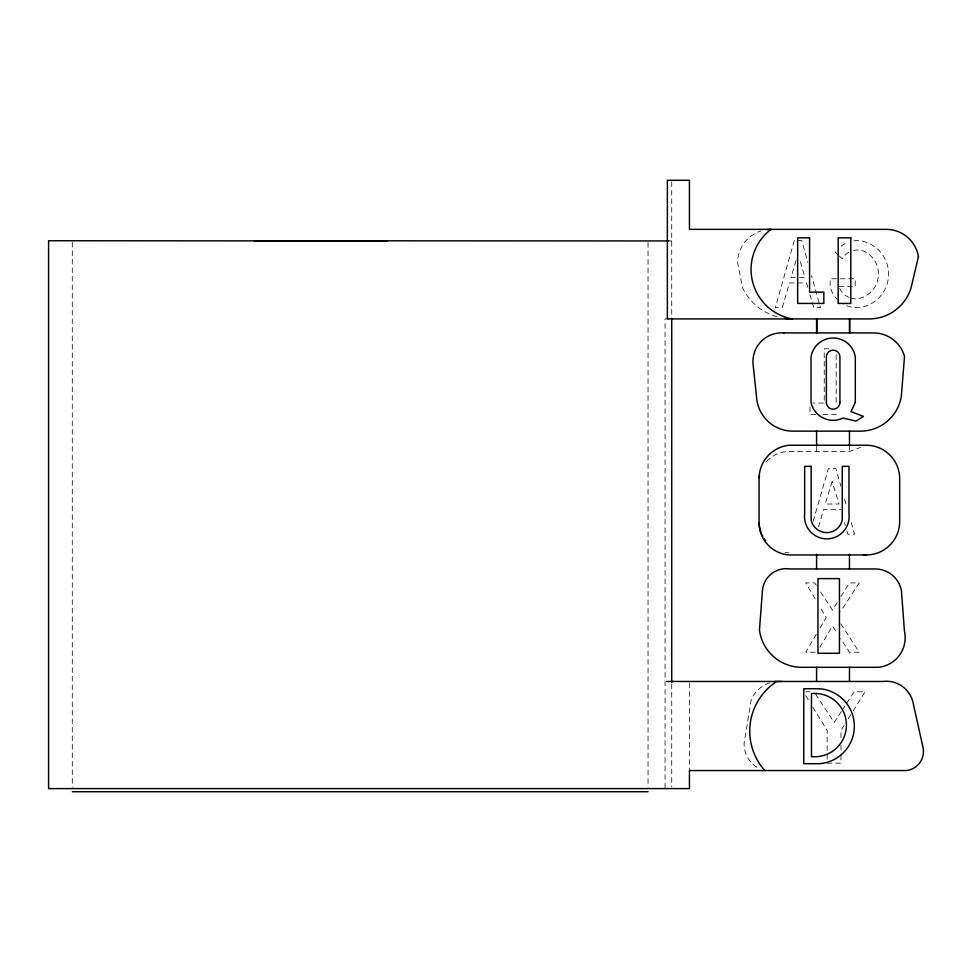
<?xml version="1.0" encoding="UTF-8"?>
<svg xmlns="http://www.w3.org/2000/svg" width="972" height="972" viewBox="0 0 972 972"><rect width="100%" height="100%" fill="white"/><g stroke="black" fill="none" stroke-linecap="round" stroke-linejoin="round"><path stroke-width="0.73" stroke-dasharray="4.86 3.65" d="M813.224 521.126L828.363 468.626L835.884 468.626L840.865 486.109M795.983 260.581L791.087 277.397L798.024 277.397M818.521 526.97L823.588 509.535L840.659 509.535M816.346 634.266L805.715 652.248L816.832 652.248M820.149 627.839L826.224 617.572L820.149 607.293M819.809 647.243L832.482 626.017L837.342 633.501M837.123 602.713L832.482 610.149L820.356 591.559M840.987 596.516L849.492 582.896L859.236 582.896L840.768 611.376M844.206 725.221L840.987 730.361L840.987 739.315M848.216 718.782L852.237 712.355M853.039 711.067L865.092 691.772L854.145 691.772L846.162 704.068M841.388 711.455L834.207 722.524L814.949 693M842.177 710.216L845.373 705.295M766.495 461.639A30.229 30.229 0 0 1 788.997 451.518L849.467 451.518L860.609 447.339M668.177 240.947L671.725 240.947M799.409 277.397L804.95 277.397L799.652 259.184M839.03 286.485L855.226 286.485L855.226 278.77L830.137 278.77L830.137 286.485A27.289 27.289 0 0 0 837.269 299.498M668.93 318.913L665.067 318.913L665.067 788.596M828.715 348.79L824.244 348.79L824.244 403.052L812.835 403.052M815.8 414.364L809.98 414.364L809.98 405.871M823.077 414.364L836.175 414.364L836.175 411.387M806.031 691.772L810.089 691.772M827.16 763.178L840.987 763.178L840.987 754.223M838.362 255.162L835.41 252.453A25.904 25.904 0 0 1 837.062 250.181M839.346 256.061L842.299 258.771A17.557 17.557 0 0 1 849.042 252.173M816.31 585.375L814.694 582.896L805.715 582.896L816.346 600.878M840.768 623.757L859.236 652.248L849.492 652.248L840.586 638.507M805.703 695.624L808.886 700.776M812.859 707.203L827.16 730.361L827.16 752.741M807.817 287.275L806.553 282.925L789.483 282.925L782.302 307.614L775.328 307.626L794.258 240.631L801.779 240.631L807.866 262.452M809.931 294.516L813.722 307.565L820.429 307.553L811.511 275.55M844.449 522.584L845.3 525.488M846.989 531.283L847.827 534.187L854.534 534.175L850.391 519.607M844.595 499.219L846.661 506.497M849.467 445.237L849.467 451.518M840.987 745.281L840.987 752.741M836.175 354.756L836.175 403.927M827.16 754.223L827.16 760.189M816.602 446.5L816.602 451.518M689.44 682.964L689.44 770.553M671.725 181.813L671.725 316.799M671.725 683.923L671.725 787.077M648.045 242.465L648.045 787.15M72.293 242.259L72.293 787.15M788.997 552.837A31.274 31.274 0 0 1 785.133 552.424M853.489 250.46A17.557 17.557 0 0 1 867.206 252.939A25.26 25.26 0 0 1 861.423 297.857A17.508 17.508 0 0 1 851.46 298.283M849.054 297.481A17.508 17.508 0 0 1 839.079 286.691M841.059 246.232A25.904 25.904 0 0 1 848.41 242.15M853.866 240.837A25.904 25.904 0 0 1 864.995 241.846A33.85 33.85 0 0 1 864.995 306.374A27.289 27.289 0 0 1 843.21 304.066M777.175 316.799A55.416 55.416 0 0 1 742.596 287.955L737.614 262.707A33.51 33.51 0 0 1 760.991 230.923M769.8 682.83A30.922 30.922 0 0 0 751.307 699.305L744.151 742.851A27.058 27.058 0 0 0 758.998 768.402M832.129 481.565L825.204 504.018L839.055 504.018L832.129 481.565"/><path stroke-width="1.46" d="M666.5 681.457L782.375 681.457M668.93 240.947L254.409 240.74M783.736 332.934L873.536 332.934A32.21 32.21 0 0 1 904.519 356.347L901.323 396.333A41.456 41.456 0 0 1 860.402 431.143L792.824 431.143A36.365 36.365 0 0 1 756.495 396.333L753.106 364.585A28.686 28.686 0 0 1 783.845 332.946M759.083 477.92A33.57 33.57 0 0 1 788.997 445.237L866.186 445.237A33.485 33.485 0 0 1 899.671 479.293L899.671 522.474A33.498 33.498 0 0 1 866.186 554.963L788.997 554.963A32.416 32.416 0 0 1 759.083 522.657L759.083 477.92A30.229 30.229 0 0 1 759.484 475.527M72.293 791.706L648.045 791.706M863.403 554.611L866.186 554.963M849.722 318.913L849.722 332.934M849.467 318.913L849.467 332.934M849.467 431.143L849.467 445.698M849.467 554.295L849.467 568.96M849.467 667.302L849.467 681.457M816.845 318.913L816.845 332.934M816.602 318.913L816.602 332.934M816.602 431.143L816.602 445.698M816.602 554.295L816.602 568.96M816.602 667.302L816.602 681.457M671.725 318.318L671.725 682.405M387.123 240.947L48.6 240.74L48.6 788.596L689.44 788.596L689.44 770.553L906.196 770.553A19.136 19.136 0 0 0 922.987 747.347L913.036 702.61A27.313 27.313 0 0 0 882.916 681.457L776.713 681.457A59.134 59.134 0 0 0 764.855 770.553M765.572 540.675A31.274 31.274 0 0 1 764.065 538.561M762.753 536.325A31.274 31.274 0 0 1 759.083 522.657M792.435 318.913A55.416 55.416 0 0 1 784.732 318.391M766.665 229.659A33.51 33.51 0 0 1 771.015 229.356A50.289 50.289 0 0 0 792.192 318.913M773.919 681.797A30.922 30.922 0 0 1 776.021 681.494M762.437 590.709L759.46 630.026A42.695 42.695 0 0 0 801.815 667.302L878.409 667.302A29.792 29.792 0 0 0 904.434 630.986L901.433 590.709A26.669 26.669 0 0 0 875.213 568.96L789.92 568.96A23.838 23.838 0 0 0 762.437 590.709M918.455 256.559L911.031 287.955A43.789 43.789 0 0 1 869.175 318.913L667.363 318.913L667.363 180.294L689.44 180.294L689.44 229.356L886.209 229.356A32.708 32.708 0 0 1 918.455 256.559M855.311 402.42L850.998 411.642L863.452 416.393L855.968 421.095L843.076 418.033A22.648 22.648 0 0 1 811.013 402.42L811.013 356.955A22.417 22.417 0 0 1 855.311 356.955L855.311 402.42M809.579 237.848L797.648 237.848L797.648 303.434L823.843 303.434L823.843 292.11L809.579 292.11L809.579 237.848M850.804 237.848L838.156 237.848L838.156 303.434L850.804 303.434L850.804 237.848M811.146 466.353L804.67 466.353L804.67 513.823A22.32 22.32 0 0 0 826.82 538.877A22.32 22.32 0 0 0 848.957 513.823L848.957 466.353L842.262 466.353L842.262 520.105A15.929 15.929 0 0 1 811.146 520.105L811.146 466.353M839.443 578.607L817.95 578.607L817.95 653.293L839.443 653.293L839.443 578.607M819.177 688.723L803.759 688.723L803.759 763.7L819.177 763.7A37.568 37.568 0 0 0 854.339 726.218A37.568 37.568 0 0 0 819.177 688.723M839.929 402.42L839.929 356.955A6.792 6.792 0 0 0 833.138 350.163A6.792 6.792 0 0 0 826.358 356.955L826.358 402.42A6.792 6.792 0 0 0 833.138 409.212A6.792 6.792 0 0 0 839.929 402.42M811.474 756.568L811.474 693.631A31.639 31.639 0 0 1 846.418 725.1A31.639 31.639 0 0 1 811.474 756.568"/></g></svg>
